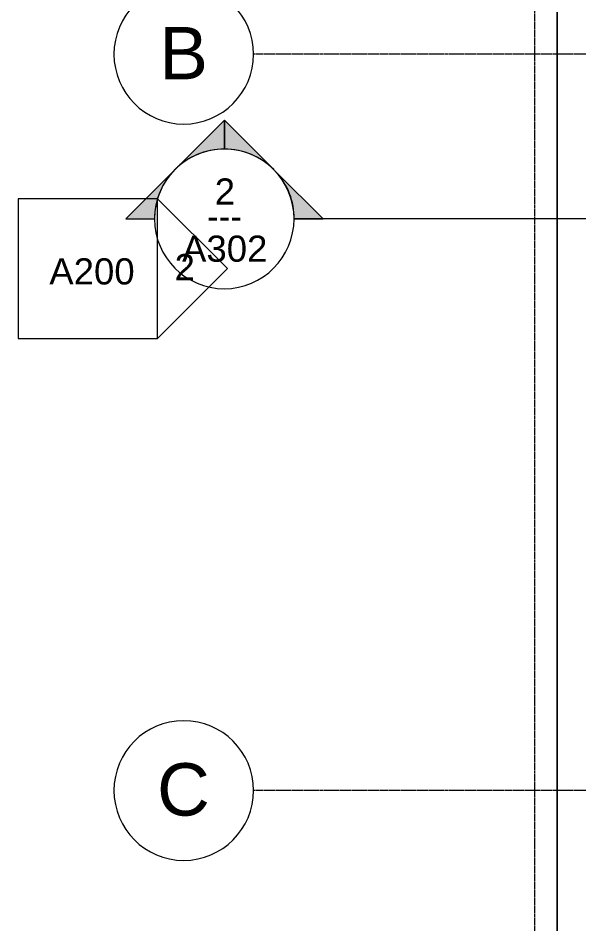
# Model space of a CAD drawing. Header units: inches. Extents: x -4250 to -935, y 9756 to 12395.
# Drawn here: x -4249.7 to -4056.8, y 11236.4 to 11547.6 of the extents above; entities that cross this region are included whole.
import ezdxf

# ---------------------------------------------------------------- set-up
doc = ezdxf.new("R2010")
doc.units = ezdxf.units.IN
doc.header["$MEASUREMENT"] = 0
doc.linetypes.add('Aligning Line 1_8_', pattern=[0.25, 0.125, -0.125])
doc.linetypes.add('Grid Line 1_2_', pattern=[0.875, 0.5, -0.125, 0.125, -0.125])
for name, color, linetype, lineweight in [('0-1', 7, 'Continuous', 5), ('C-TOPO', 7, 'Continuous', 9), ('G-ANNO-SYMB-1', 147, 'Aligning Line 1_8_', 9), ('G-ANNO-SYMB-2', 111, 'Continuous', 9), ('S-GRID-1', 1, 'Grid Line 1_2_', 9), ('S-GRID-IDEN', 1, 'Continuous', 9)]:
    doc.layers.add(name, color=color, linetype=linetype, lineweight=lineweight)
doc.styles.add('Arial', font='arial.ttf', dxfattribs={"height": 9})
doc.styles.add('Arial_1', font='arial.ttf', dxfattribs={"height": 18})
doc.styles.add('Century Gothic_1', font='ufonts.com_century-gothic.ttf', dxfattribs={"height": 9})

# ---------------------------------------------------------------- blocks, each defined once
blk = doc.blocks.new('CTR  - Topography_rvt-1-FLOOR PLAN - ROOF')
at = {"layer": 'C-TOPO'}
for p, q in [((-4064.23, 11535.94), (-4064.23, 11549.59)), ((-4064.23, 11549.59), (-4064.23, 11535.94)), ((-4064.23, 11476.2), (-4064.23, 11535.94)), ((-4064.23, 11535.94), (-4064.23, 11476.2)), ((-4064.23, 11245.43), (-4064.23, 11476.2)), ((-4064.23, 11476.2), (-4064.23, 11245.43)), ((-4064.23, 11124.4), (-4064.23, 11245.43)), ((-4064.23, 11245.43), (-4064.23, 11124.4))]:
    blk.add_line(p, q, dxfattribs=at)
blk = doc.blocks.new('CTR - 1st Phase -Stairs _ Elevators_rvt-1-FLOOR PLAN - ROOF')
at = {"layer": 'G-ANNO-SYMB-1'}
blk.add_line((-4071.96, 9756.49), (-4071.96, 12280.07), dxfattribs=at)
blk = doc.blocks.new('Elevation - Detail Number-151647-FLOOR PLAN - ROOF')
at = {"layer": 'G-ANNO-SYMB-2'}
for p, q in [((0.25, 0.25), (-0.25, 0.25)), ((-0.25, 0.25), (-0.25, -0.25)), ((0.25, -0.25), (0.25, 0.25)), ((-0.25, -0.25), (0.25, -0.25))]:
    blk.add_line(p, q, dxfattribs=at)
blk = doc.blocks.new('Elevation - Detail Number-151370-FLOOR PLAN - ROOF')
at = {"layer": 'G-ANNO-SYMB-2'}
for p, q in [((0, 0.25), (-0.25, 0)), ((0.25, 0), (0, 0.25)), ((-0.25, 0), (0.25, 0))]:
    blk.add_line(p, q, dxfattribs=at)
blk = doc.blocks.new('Grid - Grid Head - Circle-50561-FLOOR PLAN - ROOF')
at = {"layer": 'S-GRID-IDEN'}
for start, end in [(360, 180), (180, 360)]:
    blk.add_arc((0, 0), 0.25, start, end, dxfattribs=at)
blk = doc.blocks.new('Section - Section Head - Filled-22785-FLOOR PLAN - ROOF')
at = {"layer": 'G-ANNO-SYMB-2'}
h = blk.add_hatch(color=256, dxfattribs=at)
edge = h.paths.add_edge_path(flags=0)
edge.add_line((-0.4268, 0.1768), (-0.25, 0.3536))
edge.add_line((-0.25, 0.3536), (-0.25, 0.25))
edge.add_arc((-0.25, 0), 0.25, 90, 135)
h = blk.add_hatch(color=256, dxfattribs=at)
edge = h.paths.add_edge_path(flags=0)
edge.add_arc((-0.25, 0), 0.25, 45, 90)
edge.add_line((-0.25, 0.25), (-0.25, 0.3536))
edge.add_line((-0.25, 0.3536), (-0.0732, 0.1768))
h = blk.add_hatch(color=256, dxfattribs=at)
edge = h.paths.add_edge_path(flags=0)
edge.add_arc((-0.25, 0), 0.2503, 137.9216, 180)
edge.add_line((-0.5003, 0), (-0.6036, 0))
edge.add_line((-0.6036, 0), (-0.4358, 0.1678))
h = blk.add_hatch(color=256, dxfattribs=at)
edge = h.paths.add_edge_path(flags=0)
edge.add_line((-0.0642, 0.1678), (0.1036, 0))
edge.add_line((0.1036, 0), (0.0003, 0))
edge.add_arc((-0.25, 0), 0.2503, 0, 42.0784)
for p, q in [((-0.25, 0.3536), (-0.4268, 0.1768)), ((-0.25, 0.25), (-0.25, 0.3536)), ((-0.0732, 0.1768), (-0.25, 0.3536)), ((-0.25, 0.3536), (-0.25, 0.25)), ((-0.4358, 0.1678), (-0.6036, 0)), ((0.1036, 0), (-0.0642, 0.1678)), ((-0.6036, 0), (-0.5003, 0)), ((0.0003, 0), (0.1036, 0))]:
    blk.add_line(p, q, dxfattribs=at)
for centre, radius, start, end in [((-0.2503, 0), 0.25, 360, 180), ((-0.25, 0), 0.25, 90, 135), ((-0.25, 0), 0.25, 45, 90), ((-0.25, 0), 0.2503, 137.9216, 180), ((-0.25, 0), 0.2503, 0, 42.0784), ((-0.2503, 0), 0.25, 180, 360)]:
    blk.add_arc(centre, radius, start, end, dxfattribs=at)

msp = doc.modelspace()

# ---------------------------------------------------------------- linework, layer by layer
at = {"layer": 'G-ANNO-SYMB-2'}
msp.add_line((-3439.75, 11478.6), (-4154.72, 11478.6), dxfattribs=at)
at = {"layer": 'S-GRID-1'}
for p, q in [((-1830.2, 11535.19), (-4168.71, 11535.19)), ((-1830.2, 11282.19), (-4168.71, 11282.19))]:
    msp.add_line(p, q, dxfattribs=at)

# ---------------------------------------------------------------- block references
at = {"layer": '0-1'}
for name in ['CTR - 1st Phase -Stairs _ Elevators_rvt-1-FLOOR PLAN - ROOF', 'CTR  - Topography_rvt-1-FLOOR PLAN - ROOF']:
    msp.add_blockref(name, (0, 0), dxfattribs=at)
at = {"layer": 'G-ANNO-SYMB-2', "xscale": 95.99999999999994, "yscale": 95.99999999999994, "zscale": 95.99999999999994}
for name, p in [('Section - Section Head - Filled-22785-FLOOR PLAN - ROOF', (-4154.72, 11478.6)), ('Elevation - Detail Number-151647-FLOOR PLAN - ROOF', (-4225.67, 11461.52))]:
    msp.add_blockref(name, p, dxfattribs=at)
at = {"layer": 'G-ANNO-SYMB-2', "extrusion": (0, 0, -1), "xscale": 95.99999999999994, "yscale": 95.99999999999994, "zscale": 95.99999999999994, "rotation": 90.00000000001656}
msp.add_blockref('Elevation - Detail Number-151370-FLOOR PLAN - ROOF', (4201.67, 11461.52), dxfattribs=at)
at = {"layer": 'S-GRID-IDEN', "xscale": 95.99999999999994, "yscale": 95.99999999999994, "zscale": 95.99999999999994, "rotation": 89.99999999999987}
for p in [(-4192.71, 11535.19), (-4192.71, 11282.19)]:
    msp.add_blockref('Grid - Grid Head - Circle-50561-FLOOR PLAN - ROOF', p, dxfattribs=at)

# ---------------------------------------------------------------- texts
at = {"layer": 'G-ANNO-SYMB-2', "char_height": 9, "attachment_point": 1}
for s, insert, width, style in [('2', (-4182.04, 11492.5), 8.484, 'Arial'), ('---', (-4184.7, 11484), 15.453, 'Century Gothic_1'), ('A302', (-4193.29, 11472.87), 35.754, 'Arial'), ('2', (-4195.84, 11466.54), 8.484, 'Arial'), ('A200', (-4238.94, 11465.07), 35.754, 'Arial')]:
    msp.add_mtext(s, dxfattribs=dict(at, insert=insert, width=width, style=style))
at = {"layer": 'S-GRID-IDEN', "char_height": 18, "attachment_point": 1, "style": 'Arial_1'}
for s, insert, width in [('B', (-4201.12, 11544.57), 20.301), ('C', (-4201.88, 11291.57), 22.119)]:
    msp.add_mtext(s, dxfattribs=dict(at, insert=insert, width=width))

doc.saveas('drawing.dxf')
